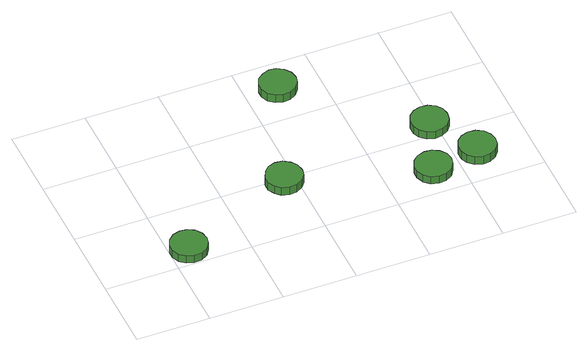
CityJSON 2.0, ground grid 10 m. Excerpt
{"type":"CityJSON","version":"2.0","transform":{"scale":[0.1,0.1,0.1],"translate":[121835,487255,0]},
"CityObjects":{
"tree1":{"type":"SolitaryVegetationObject","attributes":{"function":"something"},"geometry":[{"type":"MultiSurface","lod":"1","boundaries":[[[0,1,2,3,4,5,6,7,8,9,10,11,12,13,14]],[[15,16,17,18,19,20,21,22,23,24,25,26,27,28,29]],[[0,29,28,1]],[[1,28,27,2]],[[2,27,26,3]],[[3,26,25,4]],[[4,25,24,5]],[[5,24,23,6]],[[6,23,22,7]],[[7,22,21,8]],[[8,21,20,9]],[[9,20,19,10]],[[10,19,18,11]],[[11,18,17,12]],[[12,17,16,13]],[[13,16,15,14]],[[14,15,29,0]]]}]},
"tree2":{"type":"SolitaryVegetationObject","attributes":{"function":"something"},"geometry":[{"type":"MultiSurface","lod":"1","boundaries":[[[30,31,32,33,34,35,36,37,38,39,40,41,42,43,44]],[[45,46,47,48,49,50,51,52,53,54,55,56,57,58,59]],[[30,59,58,31]],[[31,58,57,32]],[[32,57,56,33]],[[33,56,55,34]],[[34,55,54,35]],[[35,54,53,36]],[[36,53,52,37]],[[37,52,51,38]],[[38,51,50,39]],[[39,50,49,40]],[[40,49,48,41]],[[41,48,47,42]],[[42,47,46,43]],[[43,46,45,44]],[[44,45,59,30]]]}]},
"tree3":{"type":"SolitaryVegetationObject","attributes":{"function":"something"},"geometry":[{"type":"MultiSurface","lod":"1","boundaries":[[[60,61,62,63,64,65,66,67,68,69,70,71,72,73,74]],[[75,76,77,78,79,80,81,82,83,84,85,86,87,88,89]],[[60,89,88,61]],[[61,88,87,62]],[[62,87,86,63]],[[63,86,85,64]],[[64,85,84,65]],[[65,84,83,66]],[[66,83,82,67]],[[67,82,81,68]],[[68,81,80,69]],[[69,80,79,70]],[[70,79,78,71]],[[71,78,77,72]],[[72,77,76,73]],[[73,76,75,74]],[[74,75,89,60]]]}]},
"tree4":{"type":"SolitaryVegetationObject","attributes":{"function":"something"},"geometry":[{"type":"MultiSurface","lod":"1","boundaries":[[[90,91,92,93,94,95,96,97,98,99,100,101,102,103,104]],[[105,106,107,108,109,110,111,112,113,114,115,116,117,118,119]],[[90,119,118,91]],[[91,118,117,92]],[[92,117,116,93]],[[93,116,115,94]],[[94,115,114,95]],[[95,114,113,96]],[[96,113,112,97]],[[97,112,111,98]],[[98,111,110,99]],[[99,110,109,100]],[[100,109,108,101]],[[101,108,107,102]],[[102,107,106,103]],[[103,106,105,104]],[[104,105,119,90]]]}]},
"tree5":{"type":"SolitaryVegetationObject","attributes":{"function":"something"},"geometry":[{"type":"MultiSurface","lod":"1","boundaries":[[[120,121,122,123,124,125,126,127,128,129,130,131,132,133,134]],[[135,136,137,138,139,140,141,142,143,144,145,146,147,148,149]],[[120,149,148,121]],[[121,148,147,122]],[[122,147,146,123]],[[123,146,145,124]],[[124,145,144,125]],[[125,144,143,126]],[[126,143,142,127]],[[127,142,141,128]],[[128,141,140,129]],[[129,140,139,130]],[[130,139,138,131]],[[131,138,137,132]],[[132,137,136,133]],[[133,136,135,134]],[[134,135,149,120]]]}]},
"tree6":{"type":"SolitaryVegetationObject","attributes":{"function":"something"},"geometry":[{"type":"MultiSurface","lod":"1","boundaries":[[[150,151,152,153,154,155,156,157,158,159,160,161,162,163,164]],[[165,166,167,168,169,170,171,172,173,174,175,176,177,178,179]],[[150,179,178,151]],[[151,178,177,152]],[[152,177,176,153]],[[153,176,175,154]],[[154,175,174,155]],[[155,174,173,156]],[[156,173,172,157]],[[157,172,171,158]],[[158,171,170,159]],[[159,170,169,160]],[[160,169,168,161]],[[161,168,167,162]],[[162,167,166,163]],[[163,166,165,164]],[[164,165,179,150]]]}]}
},
"vertices":[
[49,25,19],[47,35,19],[41,44,19],[32,49,19],[22,50,19],[12,47,19],[4,40,19],[0,30,19],[0,20,19],[4,11,19],[12,4,19],[22,1,19],[32,2,19],[41,7,19],[47,15,19],[47,15,7],[41,7,7],[32,2,7],[22,1,7],[12,4,7],[4,11,7],[0,20,7],[0,30,7],[4,40,7],[12,47,7],[22,50,7],[32,49,7],[41,44,7],[47,35,7],[49,25,7],
[208,93,20],[206,103,20],[200,111,20],[191,117,20],[181,118,20],[171,115,20],[164,108,20],[159,98,20],[159,88,20],[164,79,20],[171,72,20],[181,69,20],[191,70,20],[200,75,20],[206,83,20],[206,83,7],[200,75,7],[191,70,7],[181,69,7],[171,72,7],[164,79,7],[159,88,7],[159,98,7],[164,108,7],[171,115,7],[181,118,7],[191,117,7],[200,111,7],[206,103,7],[208,93,7],
[268,254,19],[266,264,19],[260,272,19],[251,278,19],[241,279,19],[231,275,19],[223,269,19],[219,259,19],[219,249,19],[223,240,19],[231,233,19],[241,230,19],[251,231,19],[260,236,19],[266,244,19],[266,244,6],[260,236,6],[251,231,6],[241,230,6],[231,233,6],[223,240,6],[219,249,6],[219,259,6],[223,269,6],[231,275,6],[241,279,6],[251,278,6],[260,272,6],[266,264,6],[268,254,6],
[389,40,19],[387,50,19],[381,58,19],[372,63,19],[362,64,19],[352,61,19],[344,54,19],[340,45,19],[340,35,19],[344,25,19],[352,18,19],[362,15,19],[372,16,19],[381,21,19],[387,30,19],[387,30,7],[381,21,7],[372,16,7],[362,15,7],[352,18,7],[344,25,7],[340,35,7],[340,45,7],[344,54,7],[352,61,7],[362,64,7],[372,63,7],[381,58,7],[387,50,7],[389,40,7],
[417,119,18],[415,129,18],[409,137,18],[400,142,18],[390,143,18],[380,140,18],[372,133,18],[368,124,18],[368,113,18],[372,104,18],[380,97,18],[390,94,18],[400,95,18],[409,100,18],[415,108,18],[415,108,6],[409,100,6],[400,95,6],[390,94,6],[380,97,6],[372,104,6],[368,113,6],[368,124,6],[372,133,6],[380,140,6],[390,143,6],[400,142,6],[409,137,6],[415,129,6],[417,119,6],
[454,51,19],[452,61,19],[446,70,19],[437,75,19],[427,76,19],[417,73,19],[409,66,19],[405,57,19],[405,46,19],[409,37,19],[417,30,19],[427,27,19],[437,28,19],[446,33,19],[452,41,19],[452,41,6],[446,33,6],[437,28,6],[427,27,6],[417,30,6],[409,37,6],[405,46,6],[405,57,6],[409,66,6],[417,73,6],[427,76,6],[437,75,6],[446,70,6],[452,61,6],[454,51,6]
]}
